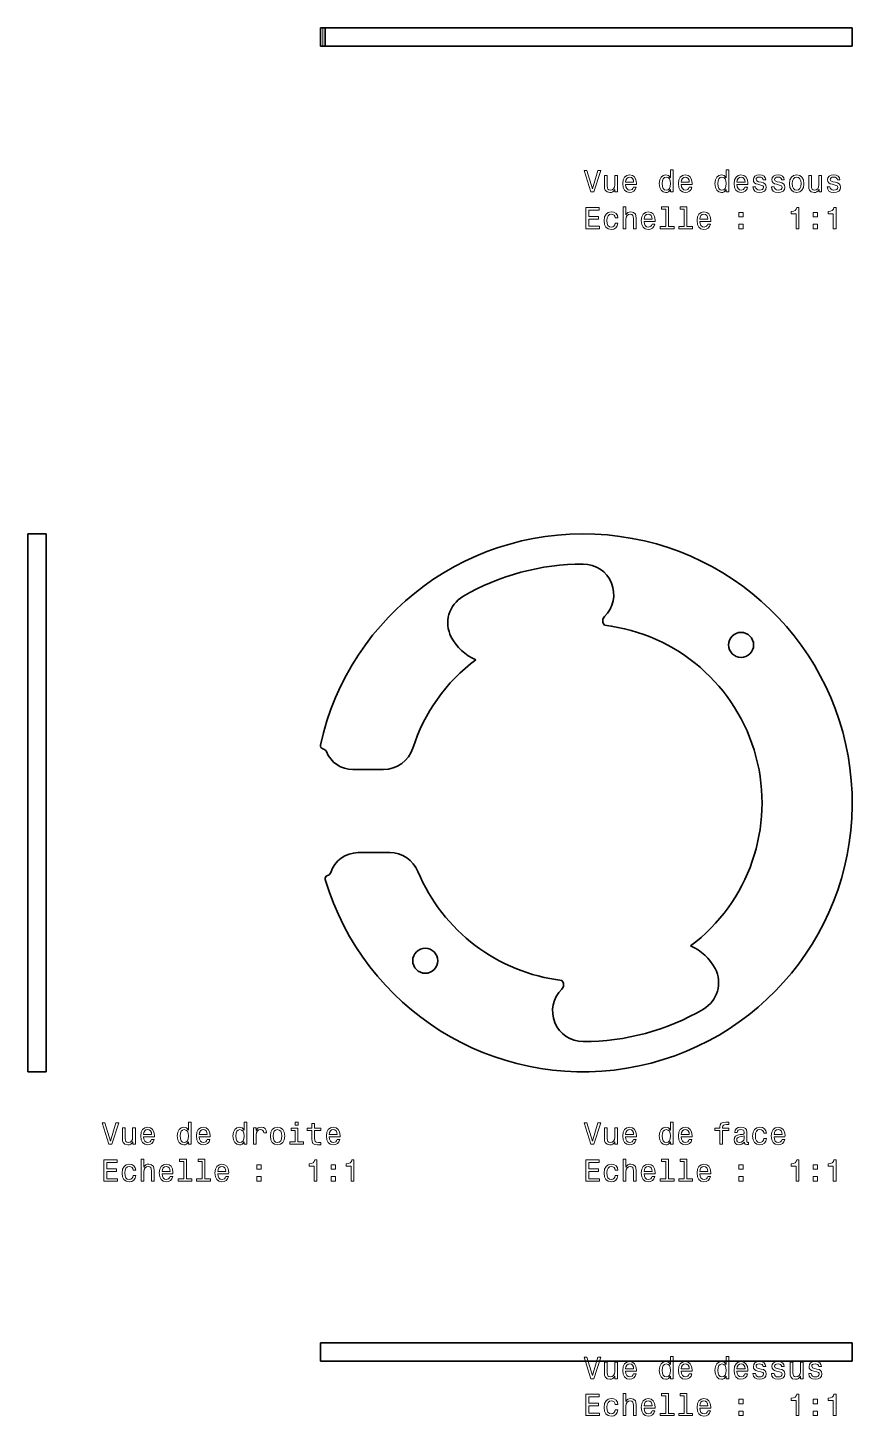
# Model space of a CAD drawing. Extents: x 503 to 938, y 320 to 574.
# Drawn here: x 503.2 to 638, y 320.2 to 547.3 of the extents above; entities that cross this region are included whole.
import ezdxf

# ---------------------------------------------------------------- set-up
doc = ezdxf.new("R2010")
doc.units = 0

msp = doc.modelspace()

# ---------------------------------------------------------------- linework, layer by layer
at = {"color": 7, "lineweight": 35, "ltscale": 0.009999}
for p, q in [((551.41, 547.28), (551.01, 547.28)), ((551.41, 544.28), (551.01, 544.28))]:
    msp.add_line(p, q, dxfattribs=at)
at = {"color": 7, "lineweight": 35, "ltscale": 0.075}
for p, q in [((551.01, 547.28), (551.01, 544.28)), ((551.79, 547.28), (551.79, 544.28)), ((637.99, 544.28), (637.99, 547.28)), ((506.16, 464.5), (503.16, 464.5)), ((506.16, 376.5), (503.16, 376.5)), ((551.01, 329.16), (551.01, 332.16)), ((637.99, 332.16), (637.99, 329.16))]:
    msp.add_line(p, q, dxfattribs=at)
at = {"color": 7, "lineweight": 13, "ltscale": 0.075}
for p, q in [((551.41, 547.28), (551.41, 544.28)), ((551.82, 547.28), (551.82, 544.28)), ((551.02, 329.16), (551.02, 332.16))]:
    msp.add_line(p, q, dxfattribs=at)
at = {"color": 7, "lineweight": 35, "ltscale": 0.009695}
msp.add_line((551.79, 547.28), (551.41, 547.28), dxfattribs=at)
at = {"color": 7, "lineweight": 35, "ltscale": 0.000518799}
for p, q in [((551.82, 547.28), (551.79, 547.28)), ((551.82, 544.28), (551.79, 544.28))]:
    msp.add_line(p, q, dxfattribs=at)
at = {"color": 7, "lineweight": 35}
for p, q in [((637.99, 547.28), (551.82, 547.28)), ((637.99, 544.28), (551.82, 544.28)), ((503.16, 464.5), (503.16, 420.5)), ((506.16, 464.5), (506.16, 420.5)), ((503.16, 420.5), (503.16, 376.5)), ((506.16, 420.5), (506.16, 376.5)), ((551.02, 332.16), (637.99, 332.16)), ((551.02, 329.16), (637.99, 329.16))]:
    msp.add_line(p, q, dxfattribs=at)
at = {"color": 7, "lineweight": 35, "ltscale": 0.037686}
for p, q in [((590.5, 547.28), (588.99, 547.28)), ((597.49, 332.16), (598.99, 332.16))]:
    msp.add_line(p, q, dxfattribs=at)
at = {"color": 7, "lineweight": 35, "ltscale": 0.007536}
for p, q in [((590.8, 547.28), (590.5, 547.28)), ((597.18, 332.16), (597.49, 332.16))]:
    msp.add_line(p, q, dxfattribs=at)
at = {"color": 7, "lineweight": 35, "ltscale": 0.100471}
for p, q in [((615.57, 547.28), (611.55, 547.28)), ((572.42, 332.16), (576.44, 332.16))]:
    msp.add_line(p, q, dxfattribs=at)
at = {"color": 7, "lineweight": 35, "ltscale": 0.014233}
for p, q in [((616.14, 547.28), (615.57, 547.28)), ((571.85, 332.16), (572.42, 332.16))]:
    msp.add_line(p, q, dxfattribs=at)
at = {"color": 7, "lineweight": 35, "ltscale": 0.009698}
msp.add_line((551.8, 544.28), (551.41, 544.28), dxfattribs=at)
at = {"color": 7, "lineweight": 35, "ltscale": 0.132684}
msp.add_line((503.16, 459.56), (503.16, 454.26), dxfattribs=at)
at = {"color": 7, "lineweight": 35, "ltscale": 0.125642}
msp.add_line((556.34, 425.95), (561.36, 425.95), dxfattribs=at)
at = {"color": 7, "lineweight": 35, "ltscale": 0.129584}
msp.add_line((557.17, 412.35), (562.35, 412.35), dxfattribs=at)
at = {"color": 7, "lineweight": 35, "ltscale": 0.000291443}
for p, q in [((551.01, 332.16), (551.02, 332.16)), ((551.01, 329.16), (551.02, 329.16))]:
    msp.add_line(p, q, dxfattribs=at)
at = {"color": 7, "lineweight": 35, "ltscale": 0.292711}
msp.add_line((611.55, 329.16), (623.26, 329.16), dxfattribs=at)
at = {"color": 7, "lineweight": 13}
for points in [[(596.39, 523.93), (595.51, 520.95), (594.61, 523.93), (594.13, 523.93), (595.26, 520.42), (595.76, 520.42), (596.87, 523.93)], [(599.59, 523.13), (599.15, 523.13), (599.15, 521.57), (599.1, 521.2), (598.95, 520.94), (598.72, 520.78), (598.43, 520.73), (598.19, 520.77), (598.04, 520.89), (597.95, 521.1), (597.93, 521.39), (597.93, 523.13), (597.49, 523.13), (597.49, 521.35), (597.5, 520.99), (597.6, 520.69), (597.89, 520.42), (598.36, 520.33), (598.61, 520.36), (598.83, 520.45), (599.02, 520.61), (599.17, 520.84), (599.17, 520.42), (599.59, 520.42)], [(600.93, 521.65), (602.7, 521.65), (602.71, 521.85), (602.63, 522.43), (602.4, 522.87), (602.05, 523.13), (601.58, 523.23), (601.12, 523.13), (600.77, 522.84), (600.54, 522.38), (600.46, 521.78), (600.54, 521.16), (600.77, 520.7), (601.11, 520.42), (601.57, 520.33), (601.96, 520.39), (602.28, 520.56), (602.52, 520.84), (602.66, 521.2), (602.22, 521.2), (602.13, 521), (602, 520.85), (601.62, 520.72), (601.34, 520.78), (601.12, 520.96), (600.98, 521.24), (600.93, 521.63)], [(600.93, 522.02), (600.98, 522.37), (601.12, 522.63), (601.33, 522.78), (601.6, 522.84), (601.87, 522.78), (602.07, 522.63), (602.2, 522.37), (602.24, 522.02)], [(608.28, 520.84), (608.28, 520.42), (608.72, 520.42), (608.72, 524.04), (608.28, 524.04), (608.28, 522.72), (607.94, 523.1), (607.74, 523.19), (607.5, 523.23), (607.07, 523.13), (606.74, 522.84), (606.52, 522.39), (606.44, 521.78), (606.52, 521.17), (606.74, 520.71), (607.07, 520.42), (607.5, 520.33), (607.74, 520.36), (607.95, 520.45)], [(607.57, 522.83), (607.87, 522.76), (608.09, 522.56), (608.22, 522.23), (608.27, 521.78), (608.22, 521.32), (608.09, 520.99), (607.87, 520.79), (607.57, 520.72), (607.3, 520.79), (607.09, 520.99), (606.94, 521.32), (606.9, 521.78), (606.94, 522.23), (607.09, 522.56), (607.3, 522.76)], [(610.04, 521.65), (611.81, 521.65), (611.82, 521.85), (611.73, 522.43), (611.51, 522.87), (611.16, 523.13), (610.69, 523.23), (610.23, 523.13), (609.88, 522.84), (609.65, 522.38), (609.57, 521.78), (609.65, 521.16), (609.87, 520.7), (610.22, 520.42), (610.68, 520.33), (611.07, 520.39), (611.39, 520.56), (611.63, 520.84), (611.77, 521.2), (611.33, 521.2), (611.24, 521), (611.1, 520.85), (610.73, 520.72), (610.44, 520.78), (610.23, 520.96), (610.09, 521.24), (610.04, 521.63)], [(610.04, 522.02), (610.09, 522.37), (610.23, 522.63), (610.43, 522.78), (610.71, 522.84), (610.97, 522.78), (611.18, 522.63), (611.31, 522.37), (611.35, 522.02)], [(617.38, 520.84), (617.38, 520.42), (617.83, 520.42), (617.83, 524.04), (617.39, 524.04), (617.39, 522.72), (617.05, 523.1), (616.84, 523.19), (616.61, 523.23), (616.18, 523.13), (615.85, 522.84), (615.63, 522.39), (615.55, 521.78), (615.63, 521.17), (615.85, 520.71), (616.18, 520.42), (616.61, 520.33), (616.84, 520.36), (617.06, 520.45)], [(616.68, 522.83), (616.97, 522.76), (617.2, 522.56), (617.33, 522.23), (617.38, 521.78), (617.33, 521.32), (617.2, 520.99), (616.97, 520.79), (616.68, 520.72), (616.4, 520.79), (616.19, 520.99), (616.05, 521.32), (616.01, 521.78), (616.05, 522.23), (616.19, 522.56), (616.4, 522.76)], [(619.14, 521.65), (620.92, 521.65), (620.92, 521.85), (620.84, 522.43), (620.62, 522.87), (620.27, 523.13), (619.8, 523.23), (619.34, 523.13), (618.99, 522.84), (618.76, 522.38), (618.68, 521.78), (618.76, 521.16), (618.98, 520.7), (619.33, 520.42), (619.78, 520.33), (620.18, 520.39), (620.5, 520.56), (620.74, 520.84), (620.87, 521.2), (620.43, 521.2), (620.34, 521), (620.21, 520.85), (619.84, 520.72), (619.55, 520.78), (619.34, 520.96), (619.19, 521.24), (619.14, 521.63)], [(619.14, 522.02), (619.2, 522.37), (619.34, 522.63), (619.54, 522.78), (619.81, 522.84), (620.08, 522.78), (620.29, 522.63), (620.41, 522.37), (620.46, 522.02)], [(623.12, 522), (622.69, 522.1), (622.37, 522.22), (622.27, 522.45), (622.3, 522.62), (622.4, 522.74), (622.57, 522.82), (622.82, 522.85), (623.06, 522.82), (623.24, 522.73), (623.36, 522.59), (623.41, 522.41), (623.85, 522.41), (623.85, 522.42), (623.77, 522.75), (623.57, 523), (623.24, 523.17), (622.82, 523.23), (622.39, 523.17), (622.08, 523), (621.88, 522.75), (621.82, 522.44), (621.87, 522.14), (622.01, 521.92), (622.24, 521.77), (622.58, 521.67), (623.07, 521.55), (623.37, 521.42), (623.46, 521.32), (623.49, 521.17), (623.44, 520.98), (623.32, 520.84), (623.12, 520.75), (622.86, 520.72), (622.58, 520.75), (622.38, 520.86), (622.24, 521.03), (622.19, 521.26), (621.76, 521.26), (621.83, 520.86), (622.04, 520.57), (622.37, 520.39), (622.82, 520.33), (623.29, 520.39), (623.64, 520.57), (623.85, 520.85), (623.93, 521.22), (623.87, 521.54), (623.72, 521.75), (623.46, 521.89)], [(626.15, 522), (625.72, 522.1), (625.41, 522.22), (625.3, 522.45), (625.33, 522.62), (625.44, 522.74), (625.61, 522.82), (625.86, 522.85), (626.09, 522.82), (626.28, 522.73), (626.4, 522.59), (626.45, 522.41), (626.88, 522.41), (626.88, 522.42), (626.81, 522.75), (626.6, 523), (626.28, 523.17), (625.86, 523.23), (625.43, 523.17), (625.11, 523), (624.92, 522.75), (624.86, 522.44), (624.9, 522.14), (625.04, 521.92), (625.28, 521.77), (625.61, 521.67), (626.11, 521.55), (626.41, 521.42), (626.49, 521.32), (626.52, 521.17), (626.48, 520.98), (626.36, 520.84), (626.16, 520.75), (625.9, 520.72), (625.62, 520.75), (625.42, 520.86), (625.28, 521.03), (625.23, 521.26), (624.8, 521.26), (624.87, 520.86), (625.07, 520.57), (625.4, 520.39), (625.86, 520.33), (626.33, 520.39), (626.68, 520.57), (626.89, 520.85), (626.97, 521.22), (626.91, 521.54), (626.75, 521.75), (626.5, 521.89)], [(627.73, 521.77), (627.81, 521.16), (628.04, 520.7), (628.41, 520.42), (628.91, 520.33), (629.4, 520.42), (629.76, 520.7), (630, 521.15), (630.08, 521.77), (630, 522.39), (629.76, 522.85), (629.4, 523.13), (628.91, 523.23), (628.41, 523.13), (628.04, 522.84), (627.81, 522.39)], [(628.19, 521.78), (628.23, 522.23), (628.37, 522.56), (628.6, 522.76), (628.91, 522.83), (629.21, 522.76), (629.44, 522.57), (629.58, 522.23), (629.63, 521.78), (629.58, 521.32), (629.44, 520.99), (629.21, 520.79), (628.91, 520.72), (628.6, 520.79), (628.37, 520.99), (628.23, 521.32)], [(632.99, 523.13), (632.54, 523.13), (632.54, 521.57), (632.49, 521.2), (632.35, 520.94), (632.12, 520.78), (631.82, 520.73), (631.59, 520.77), (631.43, 520.89), (631.35, 521.1), (631.33, 521.39), (631.33, 523.13), (630.88, 523.13), (630.88, 521.35), (630.9, 520.99), (630.99, 520.69), (631.29, 520.42), (631.76, 520.33), (632.01, 520.36), (632.23, 520.45), (632.41, 520.61), (632.56, 520.84), (632.56, 520.42), (632.99, 520.42)], [(635.26, 522), (634.83, 522.1), (634.52, 522.22), (634.41, 522.45), (634.44, 522.62), (634.55, 522.74), (634.72, 522.82), (634.96, 522.85), (635.2, 522.82), (635.39, 522.73), (635.51, 522.59), (635.56, 522.41), (635.99, 522.41), (635.99, 522.42), (635.92, 522.75), (635.71, 523), (635.39, 523.17), (634.96, 523.23), (634.54, 523.17), (634.22, 523), (634.03, 522.75), (633.97, 522.44), (634.01, 522.14), (634.15, 521.92), (634.38, 521.77), (634.72, 521.67), (635.22, 521.55), (635.52, 521.42), (635.6, 521.32), (635.63, 521.17), (635.58, 520.98), (635.46, 520.84), (635.27, 520.75), (635, 520.72), (634.73, 520.75), (634.53, 520.86), (634.39, 521.03), (634.33, 521.26), (633.9, 521.26), (633.98, 520.86), (634.18, 520.57), (634.51, 520.39), (634.96, 520.33), (635.44, 520.39), (635.79, 520.57), (636, 520.85), (636.07, 521.22), (636.02, 521.54), (635.86, 521.75), (635.6, 521.89)], [(594.45, 514.38), (596.67, 514.38), (596.67, 514.8), (594.92, 514.8), (594.92, 515.98), (596.48, 515.98), (596.48, 516.4), (594.92, 516.4), (594.92, 517.45), (596.63, 517.45), (596.63, 517.88), (594.45, 517.88)], [(600.54, 514.38), (600.98, 514.38), (600.98, 515.94), (601.03, 516.3), (601.17, 516.56), (601.4, 516.72), (601.7, 516.78), (601.95, 516.73), (602.1, 516.59), (602.17, 516.37), (602.2, 516.06), (602.2, 514.38), (602.64, 514.38), (602.64, 516.16), (602.62, 516.51), (602.53, 516.81), (602.23, 517.08), (601.77, 517.18), (601.52, 517.14), (601.3, 517.05), (601.12, 516.9), (600.98, 516.69), (600.98, 518), (600.54, 518)], [(607.49, 517.62), (607.49, 514.75), (606.58, 514.75), (606.58, 514.38), (608.85, 514.38), (608.85, 514.75), (607.94, 514.75), (607.94, 518), (606.8, 518), (606.8, 517.62)], [(610.53, 517.62), (610.53, 514.75), (609.62, 514.75), (609.62, 514.38), (611.88, 514.38), (611.88, 514.75), (610.97, 514.75), (610.97, 518), (609.83, 518), (609.83, 517.62)], [(628.82, 514.38), (629.28, 514.38), (629.28, 517.9), (628.93, 517.9), (628.84, 517.59), (628.66, 517.39), (628.38, 517.26), (628, 517.22), (628, 516.87), (628.82, 516.87)], [(634.89, 514.38), (635.35, 514.38), (635.35, 517.9), (635, 517.9), (634.91, 517.59), (634.73, 517.39), (634.45, 517.26), (634.07, 517.22), (634.07, 516.87), (634.89, 516.87)], [(599.23, 516.19), (599.67, 516.19), (599.58, 516.59), (599.36, 516.91), (599.02, 517.1), (598.58, 517.18), (598.1, 517.08), (597.73, 516.8), (597.5, 516.34), (597.42, 515.72), (597.49, 515.11), (597.72, 514.66), (598.08, 514.38), (598.57, 514.28), (599, 514.35), (599.34, 514.57), (599.57, 514.9), (599.67, 515.34), (599.25, 515.34), (599.17, 515.06), (599.03, 514.85), (598.83, 514.72), (598.58, 514.68), (598.27, 514.74), (598.05, 514.95), (597.92, 515.27), (597.87, 515.74), (597.92, 516.19), (598.06, 516.52), (598.28, 516.72), (598.58, 516.79), (598.84, 516.75), (599.04, 516.63), (599.17, 516.44)], [(603.96, 515.6), (605.74, 515.6), (605.74, 515.81), (605.66, 516.39), (605.44, 516.82), (605.09, 517.08), (604.62, 517.18), (604.16, 517.08), (603.81, 516.8), (603.58, 516.34), (603.5, 515.73), (603.57, 515.11), (603.8, 514.66), (604.15, 514.38), (604.6, 514.28), (605, 514.34), (605.32, 514.52), (605.56, 514.79), (605.69, 515.15), (605.25, 515.15), (605.16, 514.95), (605.03, 514.8), (604.66, 514.68), (604.37, 514.73), (604.15, 514.91), (604.01, 515.2), (603.96, 515.59)], [(603.96, 515.97), (604.02, 516.32), (604.15, 516.58), (604.36, 516.74), (604.63, 516.79), (604.9, 516.74), (605.11, 516.58), (605.23, 516.32), (605.28, 515.97)], [(613.07, 515.6), (614.85, 515.6), (614.85, 515.81), (614.77, 516.39), (614.55, 516.82), (614.2, 517.08), (613.73, 517.18), (613.27, 517.08), (612.91, 516.8), (612.69, 516.34), (612.61, 515.73), (612.68, 515.11), (612.91, 514.66), (613.26, 514.38), (613.71, 514.28), (614.11, 514.34), (614.43, 514.52), (614.66, 514.79), (614.8, 515.15), (614.36, 515.15), (614.27, 514.95), (614.14, 514.8), (613.77, 514.68), (613.48, 514.73), (613.26, 514.91), (613.12, 515.2), (613.07, 515.59)], [(613.07, 515.97), (613.13, 516.32), (613.26, 516.58), (613.47, 516.74), (613.74, 516.79), (614.01, 516.74), (614.22, 516.58), (614.34, 516.32), (614.39, 515.97)], [(619.45, 516.33), (620.15, 516.33), (620.15, 517.08), (619.45, 517.08)], [(631.6, 516.33), (632.29, 516.33), (632.29, 517.08), (631.6, 517.08)], [(619.45, 514.38), (620.15, 514.38), (620.15, 515.13), (619.45, 515.13)], [(631.6, 514.38), (632.29, 514.38), (632.29, 515.13), (631.6, 515.13)], [(517.56, 368.15), (516.68, 365.17), (515.78, 368.15), (515.3, 368.15), (516.43, 364.64), (516.93, 364.64), (518.03, 368.15)], [(529.44, 365.06), (529.44, 364.64), (529.89, 364.64), (529.89, 368.26), (529.45, 368.26), (529.45, 366.94), (529.11, 367.32), (528.9, 367.41), (528.67, 367.45), (528.24, 367.35), (527.9, 367.06), (527.69, 366.61), (527.61, 366), (527.69, 365.39), (527.9, 364.93), (528.24, 364.64), (528.67, 364.55), (528.9, 364.58), (529.11, 364.67)], [(538.55, 365.06), (538.55, 364.64), (538.99, 364.64), (538.99, 368.26), (538.56, 368.26), (538.56, 366.94), (538.22, 367.32), (538.01, 367.41), (537.77, 367.45), (537.35, 367.35), (537.01, 367.06), (536.8, 366.61), (536.72, 366), (536.8, 365.39), (537.01, 364.93), (537.35, 364.64), (537.77, 364.55), (538.01, 364.58), (538.22, 364.67)], [(547.37, 368.26), (546.9, 368.26), (546.9, 367.76), (547.37, 367.76)], [(549.63, 366.88), (549.63, 365.53), (549.66, 365.09), (549.8, 364.78), (550.08, 364.61), (550.56, 364.55), (551.08, 364.57), (551.08, 364.96), (550.7, 364.93), (550.35, 364.97), (550.17, 365.09), (550.08, 365.3), (550.07, 365.6), (550.07, 366.88), (551.08, 366.88), (551.08, 367.26), (550.07, 367.26), (550.07, 368.05), (549.63, 368.05), (549.63, 367.26), (548.86, 367.26), (548.86, 366.88)], [(596.39, 368.15), (595.51, 365.17), (594.61, 368.15), (594.13, 368.15), (595.26, 364.64), (595.76, 364.64), (596.87, 368.15)], [(608.28, 365.06), (608.28, 364.64), (608.72, 364.64), (608.72, 368.26), (608.28, 368.26), (608.28, 366.94), (607.94, 367.32), (607.74, 367.41), (607.5, 367.45), (607.07, 367.35), (606.74, 367.06), (606.52, 366.61), (606.44, 366), (606.52, 365.39), (606.74, 364.93), (607.07, 364.64), (607.5, 364.55), (607.74, 364.58), (607.95, 364.67)], [(616.33, 366.88), (616.33, 364.64), (616.78, 364.64), (616.78, 366.88), (617.79, 366.88), (617.79, 367.26), (616.78, 367.26), (616.78, 367.43), (616.81, 367.63), (616.93, 367.77), (617.13, 367.85), (617.41, 367.88), (617.79, 367.86), (617.79, 368.24), (617.31, 368.26), (616.87, 368.22), (616.57, 368.08), (616.39, 367.85), (616.33, 367.51), (616.33, 367.26), (615.52, 367.26), (615.52, 366.88)], [(520.76, 367.35), (520.31, 367.35), (520.31, 365.79), (520.26, 365.43), (520.12, 365.16), (519.89, 365), (519.59, 364.95), (519.36, 364.99), (519.2, 365.11), (519.12, 365.32), (519.1, 365.61), (519.1, 367.35), (518.65, 367.35), (518.65, 365.57), (518.67, 365.21), (518.77, 364.92), (519.06, 364.64), (519.53, 364.55), (519.78, 364.58), (520, 364.67), (520.18, 364.83), (520.33, 365.06), (520.33, 364.64), (520.76, 364.64)], [(522.09, 365.87), (523.87, 365.87), (523.87, 366.08), (523.79, 366.66), (523.57, 367.09), (523.22, 367.35), (522.75, 367.45), (522.29, 367.35), (521.94, 367.06), (521.71, 366.61), (521.63, 366), (521.71, 365.38), (521.93, 364.93), (522.28, 364.64), (522.73, 364.55), (523.13, 364.61), (523.45, 364.78), (523.69, 365.06), (523.82, 365.42), (523.39, 365.42), (523.29, 365.22), (523.16, 365.07), (522.79, 364.95), (522.5, 365), (522.29, 365.18), (522.14, 365.47), (522.09, 365.85)], [(522.09, 366.24), (522.15, 366.59), (522.29, 366.85), (522.49, 367), (522.77, 367.06), (523.03, 367), (523.24, 366.85), (523.37, 366.59), (523.41, 366.24)], [(528.74, 367.05), (529.03, 366.98), (529.26, 366.78), (529.39, 366.45), (529.44, 366), (529.39, 365.54), (529.26, 365.21), (529.03, 365.01), (528.74, 364.95), (528.46, 365.01), (528.25, 365.21), (528.11, 365.55), (528.07, 366), (528.11, 366.45), (528.25, 366.78), (528.46, 366.98)], [(531.2, 365.87), (532.98, 365.87), (532.98, 366.08), (532.9, 366.66), (532.68, 367.09), (532.33, 367.35), (531.86, 367.45), (531.4, 367.35), (531.05, 367.06), (530.82, 366.61), (530.74, 366), (530.81, 365.38), (531.04, 364.93), (531.39, 364.64), (531.84, 364.55), (532.24, 364.61), (532.56, 364.78), (532.8, 365.06), (532.93, 365.42), (532.49, 365.42), (532.4, 365.22), (532.27, 365.07), (531.9, 364.95), (531.61, 365), (531.39, 365.18), (531.25, 365.47), (531.2, 365.85)], [(531.2, 366.24), (531.26, 366.59), (531.39, 366.85), (531.6, 367), (531.87, 367.06), (532.14, 367), (532.35, 366.85), (532.47, 366.59), (532.52, 366.24)], [(537.85, 367.05), (538.14, 366.98), (538.36, 366.78), (538.5, 366.45), (538.55, 366), (538.5, 365.54), (538.36, 365.21), (538.14, 365.01), (537.85, 364.95), (537.57, 365.01), (537.36, 365.21), (537.22, 365.55), (537.17, 366), (537.22, 366.45), (537.36, 366.78), (537.57, 366.98)], [(540.09, 364.64), (540.53, 364.64), (540.53, 366.19), (540.58, 366.56), (540.71, 366.83), (540.94, 366.99), (541.23, 367.05), (541.46, 367.01), (541.62, 366.91), (541.72, 366.74), (541.76, 366.51), (542.21, 366.51), (542.15, 366.92), (541.98, 367.21), (541.7, 367.39), (541.32, 367.45), (541.07, 367.41), (540.85, 367.31), (540.65, 367.13), (540.49, 366.9), (540.49, 367.35), (540.09, 367.35)], [(542.83, 365.99), (542.91, 365.38), (543.14, 364.93), (543.51, 364.64), (544, 364.55), (544.49, 364.64), (544.86, 364.92), (545.09, 365.37), (545.18, 365.99), (545.09, 366.61), (544.86, 367.07), (544.49, 367.35), (544, 367.45), (543.51, 367.35), (543.14, 367.06), (542.91, 366.61)], [(543.28, 366), (543.33, 366.45), (543.47, 366.78), (543.69, 366.98), (544, 367.05), (544.3, 366.98), (544.53, 366.79), (544.67, 366.45), (544.72, 366), (544.67, 365.54), (544.53, 365.21), (544.3, 365.01), (544, 364.94), (543.69, 365.01), (543.47, 365.21), (543.33, 365.54)], [(547.35, 365.02), (547.35, 367.26), (546.21, 367.26), (546.21, 366.88), (546.91, 366.88), (546.91, 365.02), (546, 365.02), (546, 364.64), (548.27, 364.64), (548.27, 365.02)], [(552.45, 365.87), (554.23, 365.87), (554.23, 366.08), (554.15, 366.66), (553.93, 367.09), (553.58, 367.35), (553.11, 367.45), (552.65, 367.35), (552.3, 367.06), (552.07, 366.61), (551.99, 366), (552.07, 365.38), (552.29, 364.93), (552.64, 364.64), (553.1, 364.55), (553.49, 364.61), (553.81, 364.78), (554.05, 365.06), (554.18, 365.42), (553.75, 365.42), (553.65, 365.22), (553.52, 365.07), (553.15, 364.95), (552.86, 365), (552.65, 365.18), (552.51, 365.47), (552.45, 365.85)], [(552.45, 366.24), (552.51, 366.59), (552.65, 366.85), (552.85, 367), (553.13, 367.06), (553.39, 367), (553.6, 366.85), (553.73, 366.59), (553.77, 366.24)], [(599.59, 367.35), (599.15, 367.35), (599.15, 365.79), (599.1, 365.43), (598.95, 365.16), (598.72, 365), (598.43, 364.95), (598.19, 364.99), (598.04, 365.11), (597.95, 365.32), (597.93, 365.61), (597.93, 367.35), (597.49, 367.35), (597.49, 365.57), (597.5, 365.21), (597.6, 364.92), (597.89, 364.64), (598.36, 364.55), (598.61, 364.58), (598.83, 364.67), (599.02, 364.83), (599.17, 365.06), (599.17, 364.64), (599.59, 364.64)], [(600.93, 365.87), (602.7, 365.87), (602.71, 366.08), (602.63, 366.66), (602.4, 367.09), (602.05, 367.35), (601.58, 367.45), (601.12, 367.35), (600.77, 367.06), (600.54, 366.61), (600.46, 366), (600.54, 365.38), (600.77, 364.93), (601.11, 364.64), (601.57, 364.55), (601.96, 364.61), (602.28, 364.78), (602.52, 365.06), (602.66, 365.42), (602.22, 365.42), (602.13, 365.22), (602, 365.07), (601.62, 364.95), (601.34, 365), (601.12, 365.18), (600.98, 365.47), (600.93, 365.85)], [(600.93, 366.24), (600.98, 366.59), (601.12, 366.85), (601.33, 367), (601.6, 367.06), (601.87, 367), (602.07, 366.85), (602.2, 366.59), (602.24, 366.24)], [(607.57, 367.05), (607.87, 366.98), (608.09, 366.78), (608.22, 366.45), (608.27, 366), (608.22, 365.54), (608.09, 365.21), (607.87, 365.01), (607.57, 364.95), (607.3, 365.01), (607.09, 365.21), (606.94, 365.55), (606.9, 366), (606.94, 366.45), (607.09, 366.78), (607.3, 366.98)], [(610.04, 365.87), (611.81, 365.87), (611.82, 366.08), (611.73, 366.66), (611.51, 367.09), (611.16, 367.35), (610.69, 367.45), (610.23, 367.35), (609.88, 367.06), (609.65, 366.61), (609.57, 366), (609.65, 365.38), (609.87, 364.93), (610.22, 364.64), (610.68, 364.55), (611.07, 364.61), (611.39, 364.78), (611.63, 365.06), (611.77, 365.42), (611.33, 365.42), (611.24, 365.22), (611.1, 365.07), (610.73, 364.95), (610.44, 365), (610.23, 365.18), (610.09, 365.47), (610.04, 365.85)], [(610.04, 366.24), (610.09, 366.59), (610.23, 366.85), (610.43, 367), (610.71, 367.06), (610.97, 367), (611.18, 366.85), (611.31, 366.59), (611.35, 366.24)], [(620.36, 365), (620.36, 364.98), (620.39, 364.81), (620.46, 364.69), (620.78, 364.59), (621.03, 364.63), (621.03, 364.98), (620.92, 364.96), (620.78, 365.03), (620.76, 365.23), (620.76, 366.63), (620.7, 366.99), (620.52, 367.24), (620.21, 367.39), (619.78, 367.45), (619.36, 367.39), (619.04, 367.22), (618.85, 366.95), (618.78, 366.6), (618.78, 366.56), (619.18, 366.56), (619.21, 366.78), (619.32, 366.93), (619.51, 367.02), (619.76, 367.05), (620.01, 367.03), (620.19, 366.95), (620.29, 366.82), (620.33, 366.64), (620.31, 366.43), (620.23, 366.32), (620.03, 366.27), (619.65, 366.23), (619.21, 366.14), (618.91, 365.98), (618.72, 365.73), (618.67, 365.35), (618.72, 365.02), (618.88, 364.77), (619.13, 364.62), (619.48, 364.56), (619.95, 364.67)], [(620.31, 365.59), (620.25, 365.33), (620.09, 365.13), (619.85, 365), (619.55, 364.95), (619.36, 364.98), (619.22, 365.06), (619.14, 365.2), (619.11, 365.39), (619.13, 365.57), (619.21, 365.7), (619.54, 365.84), (619.95, 365.9), (620.31, 366.02)], [(623.52, 366.45), (623.95, 366.45), (623.86, 366.86), (623.65, 367.18), (623.31, 367.37), (622.87, 367.45), (622.39, 367.35), (622.02, 367.06), (621.79, 366.61), (621.71, 365.99), (621.78, 365.38), (622.01, 364.93), (622.37, 364.64), (622.86, 364.55), (623.29, 364.62), (623.63, 364.84), (623.86, 365.17), (623.96, 365.61), (623.54, 365.61), (623.46, 365.33), (623.32, 365.12), (623.12, 364.99), (622.87, 364.95), (622.56, 365.01), (622.34, 365.21), (622.2, 365.54), (622.16, 366.01), (622.2, 366.46), (622.35, 366.79), (622.57, 366.99), (622.87, 367.06), (623.13, 367.01), (623.33, 366.9), (623.46, 366.71)], [(625.22, 365.87), (626.99, 365.87), (627, 366.08), (626.91, 366.66), (626.69, 367.09), (626.34, 367.35), (625.87, 367.45), (625.41, 367.35), (625.06, 367.06), (624.83, 366.61), (624.75, 366), (624.83, 365.38), (625.05, 364.93), (625.4, 364.64), (625.86, 364.55), (626.25, 364.61), (626.57, 364.78), (626.81, 365.06), (626.95, 365.42), (626.51, 365.42), (626.42, 365.22), (626.28, 365.07), (625.91, 364.95), (625.62, 365), (625.41, 365.18), (625.27, 365.47), (625.22, 365.85)], [(625.22, 366.24), (625.27, 366.59), (625.41, 366.85), (625.61, 367), (625.89, 367.06), (626.15, 367), (626.36, 366.85), (626.49, 366.59), (626.53, 366.24)], [(515.62, 358.6), (517.84, 358.6), (517.84, 359.02), (516.08, 359.02), (516.08, 360.21), (517.65, 360.21), (517.65, 360.62), (516.08, 360.62), (516.08, 361.67), (517.8, 361.67), (517.8, 362.1), (515.62, 362.1)], [(520.39, 360.41), (520.83, 360.41), (520.74, 360.81), (520.53, 361.13), (520.19, 361.32), (519.75, 361.4), (519.27, 361.3), (518.9, 361.02), (518.67, 360.56), (518.58, 359.94), (518.66, 359.33), (518.89, 358.88), (519.25, 358.6), (519.73, 358.5), (520.17, 358.58), (520.51, 358.79), (520.74, 359.12), (520.84, 359.56), (520.42, 359.56), (520.34, 359.28), (520.2, 359.07), (520, 358.94), (519.75, 358.9), (519.44, 358.96), (519.22, 359.17), (519.08, 359.49), (519.04, 359.96), (519.08, 360.41), (519.22, 360.74), (519.45, 360.94), (519.75, 361.01), (520.01, 360.97), (520.21, 360.85), (520.34, 360.66)], [(521.71, 358.6), (522.15, 358.6), (522.15, 360.16), (522.2, 360.52), (522.34, 360.78), (522.57, 360.94), (522.87, 361), (523.11, 360.95), (523.26, 360.82), (523.34, 360.59), (523.37, 360.29), (523.37, 358.6), (523.81, 358.6), (523.81, 360.38), (523.79, 360.73), (523.7, 361.03), (523.4, 361.3), (522.94, 361.4), (522.68, 361.37), (522.47, 361.27), (522.29, 361.12), (522.15, 360.91), (522.15, 362.22), (521.71, 362.22)], [(525.13, 359.82), (526.91, 359.82), (526.91, 360.03), (526.83, 360.61), (526.61, 361.04), (526.26, 361.3), (525.79, 361.4), (525.33, 361.3), (524.97, 361.02), (524.75, 360.56), (524.67, 359.95), (524.74, 359.33), (524.97, 358.88), (525.32, 358.6), (525.77, 358.5), (526.16, 358.57), (526.49, 358.74), (526.72, 359.01), (526.86, 359.37), (526.42, 359.37), (526.33, 359.17), (526.2, 359.02), (525.83, 358.9), (525.54, 358.95), (525.32, 359.13), (525.18, 359.42), (525.13, 359.81)], [(528.66, 361.84), (528.66, 358.97), (527.75, 358.97), (527.75, 358.6), (530.01, 358.6), (530.01, 358.97), (529.1, 358.97), (529.1, 362.22), (527.96, 362.22), (527.96, 361.84)], [(531.7, 361.84), (531.7, 358.97), (530.78, 358.97), (530.78, 358.6), (533.05, 358.6), (533.05, 358.97), (532.14, 358.97), (532.14, 362.22), (531, 362.22), (531, 361.84)], [(534.24, 359.82), (536.01, 359.82), (536.02, 360.03), (535.94, 360.61), (535.72, 361.04), (535.36, 361.3), (534.89, 361.4), (534.44, 361.3), (534.08, 361.02), (533.86, 360.56), (533.77, 359.95), (533.85, 359.33), (534.08, 358.88), (534.43, 358.6), (534.88, 358.5), (535.27, 358.57), (535.6, 358.74), (535.83, 359.01), (535.97, 359.37), (535.53, 359.37), (535.44, 359.17), (535.31, 359.02), (534.93, 358.9), (534.65, 358.95), (534.43, 359.13), (534.29, 359.42), (534.24, 359.81)], [(540.62, 360.55), (541.31, 360.55), (541.31, 361.3), (540.62, 361.3)], [(549.98, 358.6), (550.44, 358.6), (550.44, 362.12), (550.1, 362.12), (550.01, 361.81), (549.83, 361.61), (549.55, 361.49), (549.17, 361.45), (549.17, 361.09), (549.98, 361.09)], [(552.76, 360.55), (553.46, 360.55), (553.46, 361.3), (552.76, 361.3)], [(556.06, 358.6), (556.51, 358.6), (556.51, 362.12), (556.17, 362.12), (556.08, 361.81), (555.9, 361.61), (555.62, 361.49), (555.24, 361.45), (555.24, 361.09), (556.06, 361.09)], [(594.45, 358.6), (596.67, 358.6), (596.67, 359.02), (594.92, 359.02), (594.92, 360.21), (596.48, 360.21), (596.48, 360.62), (594.92, 360.62), (594.92, 361.67), (596.63, 361.67), (596.63, 362.1), (594.45, 362.1)], [(599.23, 360.41), (599.67, 360.41), (599.58, 360.81), (599.36, 361.13), (599.02, 361.32), (598.58, 361.4), (598.1, 361.3), (597.73, 361.02), (597.5, 360.56), (597.42, 359.94), (597.49, 359.33), (597.72, 358.88), (598.08, 358.6), (598.57, 358.5), (599, 358.58), (599.34, 358.79), (599.57, 359.12), (599.67, 359.56), (599.25, 359.56), (599.17, 359.28), (599.03, 359.07), (598.83, 358.94), (598.58, 358.9), (598.27, 358.96), (598.05, 359.17), (597.92, 359.49), (597.87, 359.96), (597.92, 360.41), (598.06, 360.74), (598.28, 360.94), (598.58, 361.01), (598.84, 360.97), (599.04, 360.85), (599.17, 360.66)], [(600.54, 358.6), (600.98, 358.6), (600.98, 360.16), (601.03, 360.52), (601.17, 360.78), (601.4, 360.94), (601.7, 361), (601.95, 360.95), (602.1, 360.82), (602.17, 360.59), (602.2, 360.29), (602.2, 358.6), (602.64, 358.6), (602.64, 360.38), (602.62, 360.73), (602.53, 361.03), (602.23, 361.3), (601.77, 361.4), (601.52, 361.37), (601.3, 361.27), (601.12, 361.12), (600.98, 360.91), (600.98, 362.22), (600.54, 362.22)], [(603.96, 359.82), (605.74, 359.82), (605.74, 360.03), (605.66, 360.61), (605.44, 361.04), (605.09, 361.3), (604.62, 361.4), (604.16, 361.3), (603.81, 361.02), (603.58, 360.56), (603.5, 359.95), (603.57, 359.33), (603.8, 358.88), (604.15, 358.6), (604.6, 358.5), (605, 358.57), (605.32, 358.74), (605.56, 359.01), (605.69, 359.37), (605.25, 359.37), (605.16, 359.17), (605.03, 359.02), (604.66, 358.9), (604.37, 358.95), (604.15, 359.13), (604.01, 359.42), (603.96, 359.81)], [(607.49, 361.84), (607.49, 358.97), (606.58, 358.97), (606.58, 358.6), (608.85, 358.6), (608.85, 358.97), (607.94, 358.97), (607.94, 362.22), (606.8, 362.22), (606.8, 361.84)], [(610.53, 361.84), (610.53, 358.97), (609.62, 358.97), (609.62, 358.6), (611.88, 358.6), (611.88, 358.97), (610.97, 358.97), (610.97, 362.22), (609.83, 362.22), (609.83, 361.84)], [(613.07, 359.82), (614.85, 359.82), (614.85, 360.03), (614.77, 360.61), (614.55, 361.04), (614.2, 361.3), (613.73, 361.4), (613.27, 361.3), (612.91, 361.02), (612.69, 360.56), (612.61, 359.95), (612.68, 359.33), (612.91, 358.88), (613.26, 358.6), (613.71, 358.5), (614.11, 358.57), (614.43, 358.74), (614.66, 359.01), (614.8, 359.37), (614.36, 359.37), (614.27, 359.17), (614.14, 359.02), (613.77, 358.9), (613.48, 358.95), (613.26, 359.13), (613.12, 359.42), (613.07, 359.81)], [(619.45, 360.55), (620.15, 360.55), (620.15, 361.3), (619.45, 361.3)], [(628.82, 358.6), (629.28, 358.6), (629.28, 362.12), (628.93, 362.12), (628.84, 361.81), (628.66, 361.61), (628.38, 361.49), (628, 361.45), (628, 361.09), (628.82, 361.09)], [(631.6, 360.55), (632.29, 360.55), (632.29, 361.3), (631.6, 361.3)], [(634.89, 358.6), (635.35, 358.6), (635.35, 362.12), (635, 362.12), (634.91, 361.81), (634.73, 361.61), (634.45, 361.49), (634.07, 361.45), (634.07, 361.09), (634.89, 361.09)], [(525.13, 360.2), (525.19, 360.54), (525.32, 360.8), (525.53, 360.96), (525.8, 361.01), (526.07, 360.96), (526.28, 360.8), (526.4, 360.54), (526.45, 360.2)], [(534.24, 360.2), (534.29, 360.54), (534.43, 360.8), (534.64, 360.96), (534.91, 361.01), (535.18, 360.96), (535.38, 360.8), (535.51, 360.54), (535.55, 360.2)], [(540.62, 358.6), (541.31, 358.6), (541.31, 359.35), (540.62, 359.35)], [(552.76, 358.6), (553.46, 358.6), (553.46, 359.35), (552.76, 359.35)], [(603.96, 360.2), (604.02, 360.54), (604.15, 360.8), (604.36, 360.96), (604.63, 361.01), (604.9, 360.96), (605.11, 360.8), (605.23, 360.54), (605.28, 360.2)], [(613.07, 360.2), (613.13, 360.54), (613.26, 360.8), (613.47, 360.96), (613.74, 361.01), (614.01, 360.96), (614.22, 360.8), (614.34, 360.54), (614.39, 360.2)], [(619.45, 358.6), (620.15, 358.6), (620.15, 359.35), (619.45, 359.35)], [(631.6, 358.6), (632.29, 358.6), (632.29, 359.35), (631.6, 359.35)], [(596.39, 329.81), (595.51, 326.83), (594.61, 329.81), (594.13, 329.81), (595.26, 326.3), (595.76, 326.3), (596.87, 329.81)], [(608.28, 326.72), (608.28, 326.3), (608.72, 326.3), (608.72, 329.92), (608.28, 329.92), (608.28, 328.6), (607.94, 328.98), (607.74, 329.07), (607.5, 329.11), (607.07, 329.01), (606.74, 328.72), (606.52, 328.27), (606.44, 327.66), (606.52, 327.05), (606.74, 326.59), (607.07, 326.3), (607.5, 326.21), (607.74, 326.24), (607.95, 326.33)], [(617.38, 326.72), (617.38, 326.3), (617.83, 326.3), (617.83, 329.92), (617.39, 329.92), (617.39, 328.6), (617.05, 328.98), (616.84, 329.07), (616.61, 329.11), (616.18, 329.01), (615.85, 328.72), (615.63, 328.27), (615.55, 327.66), (615.63, 327.05), (615.85, 326.59), (616.18, 326.3), (616.61, 326.21), (616.84, 326.24), (617.06, 326.33)], [(599.59, 329.01), (599.15, 329.01), (599.15, 327.45), (599.1, 327.09), (598.95, 326.82), (598.72, 326.66), (598.43, 326.61), (598.19, 326.65), (598.04, 326.77), (597.95, 326.98), (597.93, 327.27), (597.93, 329.01), (597.49, 329.01), (597.49, 327.23), (597.5, 326.87), (597.6, 326.58), (597.89, 326.3), (598.36, 326.21), (598.61, 326.24), (598.83, 326.33), (599.02, 326.49), (599.17, 326.72), (599.17, 326.3), (599.59, 326.3)], [(600.93, 327.53), (602.7, 327.53), (602.71, 327.74), (602.63, 328.32), (602.4, 328.75), (602.05, 329.01), (601.58, 329.11), (601.12, 329.01), (600.77, 328.72), (600.54, 328.27), (600.46, 327.66), (600.54, 327.04), (600.77, 326.59), (601.11, 326.3), (601.57, 326.21), (601.96, 326.27), (602.28, 326.44), (602.52, 326.72), (602.66, 327.08), (602.22, 327.08), (602.13, 326.88), (602, 326.73), (601.62, 326.61), (601.34, 326.66), (601.12, 326.84), (600.98, 327.13), (600.93, 327.51)], [(600.93, 327.9), (600.98, 328.25), (601.12, 328.51), (601.33, 328.66), (601.6, 328.72), (601.87, 328.66), (602.07, 328.51), (602.2, 328.25), (602.24, 327.9)], [(607.57, 328.71), (607.87, 328.64), (608.09, 328.44), (608.22, 328.11), (608.27, 327.66), (608.22, 327.2), (608.09, 326.87), (607.87, 326.67), (607.57, 326.61), (607.3, 326.67), (607.09, 326.87), (606.94, 327.21), (606.9, 327.66), (606.94, 328.11), (607.09, 328.44), (607.3, 328.64)], [(610.04, 327.53), (611.81, 327.53), (611.82, 327.74), (611.73, 328.32), (611.51, 328.75), (611.16, 329.01), (610.69, 329.11), (610.23, 329.01), (609.88, 328.72), (609.65, 328.27), (609.57, 327.66), (609.65, 327.04), (609.87, 326.59), (610.22, 326.3), (610.68, 326.21), (611.07, 326.27), (611.39, 326.44), (611.63, 326.72), (611.77, 327.08), (611.33, 327.08), (611.24, 326.88), (611.1, 326.73), (610.73, 326.61), (610.44, 326.66), (610.23, 326.84), (610.09, 327.13), (610.04, 327.51)], [(610.04, 327.9), (610.09, 328.25), (610.23, 328.51), (610.43, 328.66), (610.71, 328.72), (610.97, 328.66), (611.18, 328.51), (611.31, 328.25), (611.35, 327.9)], [(616.68, 328.71), (616.97, 328.64), (617.2, 328.44), (617.33, 328.11), (617.38, 327.66), (617.33, 327.2), (617.2, 326.87), (616.97, 326.67), (616.68, 326.61), (616.4, 326.67), (616.19, 326.87), (616.05, 327.21), (616.01, 327.66), (616.05, 328.11), (616.19, 328.44), (616.4, 328.64)], [(619.14, 327.53), (620.92, 327.53), (620.92, 327.74), (620.84, 328.32), (620.62, 328.75), (620.27, 329.01), (619.8, 329.11), (619.34, 329.01), (618.99, 328.72), (618.76, 328.27), (618.68, 327.66), (618.76, 327.04), (618.98, 326.59), (619.33, 326.3), (619.78, 326.21), (620.18, 326.27), (620.5, 326.44), (620.74, 326.72), (620.87, 327.08), (620.43, 327.08), (620.34, 326.88), (620.21, 326.73), (619.84, 326.61), (619.55, 326.66), (619.34, 326.84), (619.19, 327.13), (619.14, 327.51)], [(619.14, 327.9), (619.2, 328.25), (619.34, 328.51), (619.54, 328.66), (619.81, 328.72), (620.08, 328.66), (620.29, 328.51), (620.41, 328.25), (620.46, 327.9)], [(623.12, 327.88), (622.69, 327.98), (622.37, 328.1), (622.27, 328.34), (622.3, 328.5), (622.4, 328.62), (622.57, 328.7), (622.82, 328.73), (623.06, 328.7), (623.24, 328.61), (623.36, 328.47), (623.41, 328.29), (623.85, 328.29), (623.85, 328.3), (623.77, 328.63), (623.57, 328.89), (623.24, 329.05), (622.82, 329.11), (622.39, 329.05), (622.08, 328.88), (621.88, 328.63), (621.82, 328.32), (621.87, 328.02), (622.01, 327.81), (622.24, 327.65), (622.58, 327.55), (623.07, 327.43), (623.37, 327.3), (623.46, 327.2), (623.49, 327.05), (623.44, 326.86), (623.32, 326.72), (623.12, 326.63), (622.86, 326.6), (622.58, 326.63), (622.38, 326.74), (622.24, 326.91), (622.19, 327.15), (621.76, 327.15), (621.83, 326.74), (622.04, 326.45), (622.37, 326.27), (622.82, 326.21), (623.29, 326.27), (623.64, 326.45), (623.85, 326.73), (623.93, 327.1), (623.87, 327.42), (623.72, 327.63), (623.46, 327.78)], [(626.15, 327.88), (625.72, 327.98), (625.41, 328.1), (625.3, 328.34), (625.33, 328.5), (625.44, 328.62), (625.61, 328.7), (625.86, 328.73), (626.09, 328.7), (626.28, 328.61), (626.4, 328.47), (626.45, 328.29), (626.88, 328.29), (626.88, 328.3), (626.81, 328.63), (626.6, 328.89), (626.28, 329.05), (625.86, 329.11), (625.43, 329.05), (625.11, 328.88), (624.92, 328.63), (624.86, 328.32), (624.9, 328.02), (625.04, 327.81), (625.28, 327.65), (625.61, 327.55), (626.11, 327.43), (626.41, 327.3), (626.49, 327.2), (626.52, 327.05), (626.48, 326.86), (626.36, 326.72), (626.16, 326.63), (625.9, 326.6), (625.62, 326.63), (625.42, 326.74), (625.28, 326.91), (625.23, 327.15), (624.8, 327.15), (624.87, 326.74), (625.07, 326.45), (625.4, 326.27), (625.86, 326.21), (626.33, 326.27), (626.68, 326.45), (626.89, 326.73), (626.97, 327.1), (626.91, 327.42), (626.75, 327.63), (626.5, 327.78)], [(629.95, 329.01), (629.51, 329.01), (629.51, 327.45), (629.46, 327.09), (629.31, 326.82), (629.08, 326.66), (628.79, 326.61), (628.55, 326.65), (628.4, 326.77), (628.31, 326.98), (628.29, 327.27), (628.29, 329.01), (627.85, 329.01), (627.85, 327.23), (627.86, 326.87), (627.96, 326.58), (628.25, 326.3), (628.72, 326.21), (628.97, 326.24), (629.19, 326.33), (629.38, 326.49), (629.53, 326.72), (629.53, 326.3), (629.95, 326.3)], [(632.23, 327.88), (631.8, 327.98), (631.48, 328.1), (631.37, 328.34), (631.4, 328.5), (631.51, 328.62), (631.68, 328.7), (631.93, 328.73), (632.16, 328.7), (632.35, 328.61), (632.47, 328.47), (632.52, 328.29), (632.96, 328.29), (632.96, 328.3), (632.88, 328.63), (632.67, 328.89), (632.35, 329.05), (631.93, 329.11), (631.5, 329.05), (631.19, 328.88), (630.99, 328.63), (630.93, 328.32), (630.97, 328.02), (631.12, 327.81), (631.35, 327.65), (631.69, 327.55), (632.18, 327.43), (632.48, 327.3), (632.56, 327.2), (632.59, 327.05), (632.55, 326.86), (632.43, 326.72), (632.23, 326.63), (631.97, 326.6), (631.69, 326.63), (631.49, 326.74), (631.35, 326.91), (631.3, 327.15), (630.87, 327.15), (630.94, 326.74), (631.15, 326.45), (631.47, 326.27), (631.93, 326.21), (632.4, 326.27), (632.75, 326.45), (632.96, 326.73), (633.04, 327.1), (632.98, 327.42), (632.83, 327.63), (632.57, 327.78)], [(594.45, 320.26), (596.67, 320.26), (596.67, 320.68), (594.92, 320.68), (594.92, 321.87), (596.48, 321.87), (596.48, 322.28), (594.92, 322.28), (594.92, 323.33), (596.63, 323.33), (596.63, 323.76), (594.45, 323.76)], [(599.23, 322.07), (599.67, 322.07), (599.58, 322.47), (599.36, 322.79), (599.02, 322.98), (598.58, 323.06), (598.1, 322.96), (597.73, 322.68), (597.5, 322.22), (597.42, 321.6), (597.49, 320.99), (597.72, 320.54), (598.08, 320.26), (598.57, 320.16), (599, 320.24), (599.34, 320.45), (599.57, 320.78), (599.67, 321.22), (599.25, 321.22), (599.17, 320.94), (599.03, 320.73), (598.83, 320.6), (598.58, 320.56), (598.27, 320.62), (598.05, 320.83), (597.92, 321.15), (597.87, 321.62), (597.92, 322.07), (598.06, 322.4), (598.28, 322.6), (598.58, 322.67), (598.84, 322.63), (599.04, 322.51), (599.17, 322.32)], [(600.54, 320.26), (600.98, 320.26), (600.98, 321.82), (601.03, 322.18), (601.17, 322.44), (601.4, 322.6), (601.7, 322.66), (601.95, 322.61), (602.1, 322.48), (602.17, 322.25), (602.2, 321.95), (602.2, 320.26), (602.64, 320.26), (602.64, 322.04), (602.62, 322.39), (602.53, 322.69), (602.23, 322.96), (601.77, 323.06), (601.52, 323.03), (601.3, 322.93), (601.12, 322.78), (600.98, 322.57), (600.98, 323.88), (600.54, 323.88)], [(603.96, 321.48), (605.74, 321.48), (605.74, 321.69), (605.66, 322.27), (605.44, 322.7), (605.09, 322.96), (604.62, 323.06), (604.16, 322.96), (603.81, 322.68), (603.58, 322.22), (603.5, 321.61), (603.57, 320.99), (603.8, 320.54), (604.15, 320.26), (604.6, 320.16), (605, 320.23), (605.32, 320.4), (605.56, 320.67), (605.69, 321.03), (605.25, 321.03), (605.16, 320.83), (605.03, 320.68), (604.66, 320.56), (604.37, 320.61), (604.15, 320.79), (604.01, 321.08), (603.96, 321.47)], [(603.96, 321.86), (604.02, 322.2), (604.15, 322.46), (604.36, 322.62), (604.63, 322.67), (604.9, 322.62), (605.11, 322.46), (605.23, 322.2), (605.28, 321.86)], [(607.49, 323.5), (607.49, 320.63), (606.58, 320.63), (606.58, 320.26), (608.85, 320.26), (608.85, 320.63), (607.94, 320.63), (607.94, 323.88), (606.8, 323.88), (606.8, 323.5)], [(610.53, 323.5), (610.53, 320.63), (609.62, 320.63), (609.62, 320.26), (611.88, 320.26), (611.88, 320.63), (610.97, 320.63), (610.97, 323.88), (609.83, 323.88), (609.83, 323.5)], [(613.07, 321.48), (614.85, 321.48), (614.85, 321.69), (614.77, 322.27), (614.55, 322.7), (614.2, 322.96), (613.73, 323.06), (613.27, 322.96), (612.91, 322.68), (612.69, 322.22), (612.61, 321.61), (612.68, 320.99), (612.91, 320.54), (613.26, 320.26), (613.71, 320.16), (614.11, 320.23), (614.43, 320.4), (614.66, 320.67), (614.8, 321.03), (614.36, 321.03), (614.27, 320.83), (614.14, 320.68), (613.77, 320.56), (613.48, 320.61), (613.26, 320.79), (613.12, 321.08), (613.07, 321.47)], [(613.07, 321.86), (613.13, 322.2), (613.26, 322.46), (613.47, 322.62), (613.74, 322.67), (614.01, 322.62), (614.22, 322.46), (614.34, 322.2), (614.39, 321.86)], [(619.45, 322.21), (620.15, 322.21), (620.15, 322.96), (619.45, 322.96)], [(628.82, 320.26), (629.28, 320.26), (629.28, 323.78), (628.93, 323.78), (628.84, 323.47), (628.66, 323.27), (628.38, 323.15), (628, 323.11), (628, 322.75), (628.82, 322.75)], [(631.6, 322.21), (632.29, 322.21), (632.29, 322.96), (631.6, 322.96)], [(634.89, 320.26), (635.35, 320.26), (635.35, 323.78), (635, 323.78), (634.91, 323.47), (634.73, 323.27), (634.45, 323.15), (634.07, 323.11), (634.07, 322.75), (634.89, 322.75)], [(619.45, 320.26), (620.15, 320.26), (620.15, 321.01), (619.45, 321.01)], [(631.6, 320.26), (632.29, 320.26), (632.29, 321.01), (631.6, 321.01)]]:
    msp.add_lwpolyline(points, close=True, dxfattribs=at)
at = {"color": 7, "lineweight": 35}
for centre in [(619.82, 446.33), (568.16, 394.67)]:
    msp.add_circle(centre, 2.05, dxfattribs=at)
for centre, radius, start, end in [((593.99, 420.5), 44, 196.55, 167.6024), ((593.99, 420.5), 39.06, 90, 120.2162), ((593.99, 454.56), 5, 314.308, 90), ((576.85, 449.93), 5, 120.2162, 207.6081), ((598.18, 450.27), 1, 134.308, 225.692), ((579.6, 451.37), 8.1, 207.6081, 247.0468), ((593.99, 420.5), 29.26, 306.8618, 83.1453), ((593.99, 420.5), 29.26, 126.8618, 162.2421), ((551.51, 429.84), 0.5, 167.6024, 258.4585), ((551.25, 428.57), 0.8, 22.2716, 78.4585), ((561.36, 430.95), 5, 270, 342.2421), ((556.34, 430.65), 4.7, 202.2716, 270), ((557.17, 407.65), 4.7, 90, 161.8808), ((562.35, 407.35), 5, 22.5691, 90), ((551.94, 409.36), 0.8, 285.6938, 341.8808), ((593.99, 420.5), 29.26, 202.5691, 263.1453), ((552.29, 408.11), 0.5, 105.6938, 196.55), ((608.39, 389.63), 8.1, 27.6081, 67.0468), ((611.14, 391.07), 5, 300.2162, 27.6081), ((589.8, 390.73), 1, 314.308, 45.692), ((593.99, 386.44), 5, 134.308, 270), ((593.99, 420.5), 39.06, 270, 300.2162)]:
    msp.add_arc(centre, radius, start, end, dxfattribs=at)

doc.saveas('drawing.dxf')
